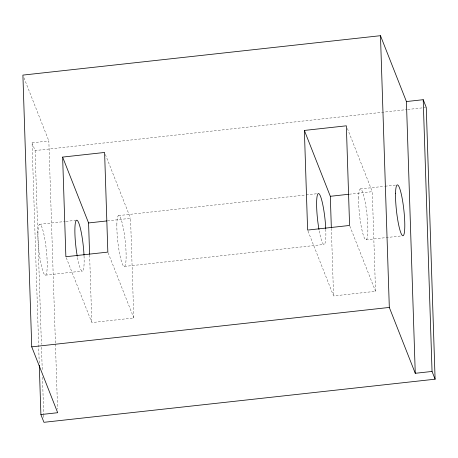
<?xml version="1.0" encoding="UTF-8"?>
<svg xmlns="http://www.w3.org/2000/svg" width="458" height="458" viewBox="0 0 458 458"><rect width="100%" height="100%" fill="white"/><g stroke="black" fill="none" stroke-linecap="round" stroke-linejoin="round"><path stroke-width="0.34" stroke-dasharray="2.29 1.72" d="M39.222 363.074L32.054 142.816L48.846 140.961L55.429 343.345M32.054 142.816L35.106 150.562L407.059 109.565M407.769 109.485L425.551 107.527M39.651 224.294L65.225 221.477M65.935 221.397L76.589 220.224M118.553 215.598L305.532 194.988M306.242 194.913L316.907 193.734M360.297 188.954L384.445 186.291M385.155 186.211L395.809 185.038M107.464 220.865L130.547 218.317L133.788 317.961L91.818 322.587L66.135 257.39M349.202 194.221L372.285 191.673L375.526 291.317L333.561 295.942L307.879 230.746M45.508 275.144L82.44 271.073M124.41 266.447L324.184 244.423M366.154 239.797L401.666 235.887M347.393 128.475L372.285 191.673M349.849 226.12L375.526 291.317M105.386 154.455L130.547 218.317M108.105 252.764L133.788 317.961M23.948 77.763L48.846 140.961M331.357 228.33L333.561 295.942M89.619 254.974L91.818 322.587M55.452 344.061L57.565 409.137M35.106 150.562L41.415 344.359M41.506 347.221L42.251 370.104M42.48 377.255L43.693 414.444M43.716 415.16L43.831 418.732M325.781 229.298A25.602 3.716 83.7 0 1 324.075 244.452A25.602 3.716 83.7 0 1 319.111 230.231M84.043 255.942A25.602 3.716 83.7 0 1 82.28 271.102A25.602 3.716 83.7 0 1 77.253 256.199M37.968 232.63A25.602 3.716 83.7 0 0 44.478 274.6A25.602 3.716 83.7 0 0 45.296 241.921A25.602 3.716 83.7 0 0 37.968 232.63M116.87 223.933A25.602 3.716 83.7 0 0 123.379 265.903A25.602 3.716 83.7 0 0 124.198 233.225A25.602 3.716 83.7 0 0 116.87 223.933M358.614 197.289A25.602 3.716 83.7 0 0 365.123 239.259A25.602 3.716 83.7 0 0 365.942 206.581A25.602 3.716 83.7 0 0 358.614 197.289"/><path stroke-width="0.69" d="M40.894 414.559L43.945 422.31L435.1 379.195L432.049 371.449L415.263 373.299L406.418 101.55L380.478 35.69L22.9 75.101L31.739 346.849L57.685 412.71L40.894 414.559L39.291 365.215M406.418 101.55L423.209 99.701L426.261 107.447L435.1 379.195M62.632 157.088L104.601 152.462L107.842 252.1L65.872 256.726L62.632 157.088L88.577 222.949L89.596 254.259M304.375 130.438L346.345 125.813L349.586 225.456L307.616 230.082L304.375 130.438L330.315 196.299L331.334 227.615M88.577 222.949L106.76 220.939M330.315 196.299L348.504 194.295M31.739 346.849L389.317 307.438L415.263 373.299M423.209 99.701L432.049 371.449M380.478 35.69L389.317 307.438M318.991 229.555A25.602 3.716 83.7 0 1 318.436 193.551A25.602 3.716 83.7 0 1 325.752 228.611M77.253 256.199A25.602 3.716 83.7 0 1 76.692 220.201A25.602 3.716 83.7 0 1 84.009 255.255M395.546 193.219A25.602 3.716 83.7 0 0 402.055 235.189A25.602 3.716 83.7 0 0 402.874 202.51A25.602 3.716 83.7 0 0 395.546 193.219"/></g></svg>
